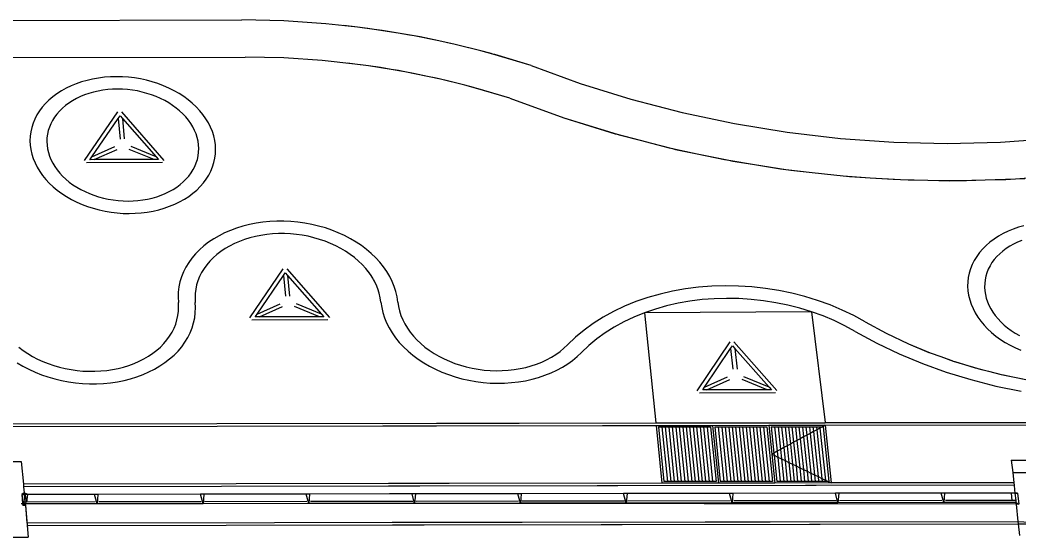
# Model space of a CAD drawing. Extents: x -83 to 83, y -28 to 43.
# Drawn here: x 33.88 to 49.06, y -14.62 to -6.77 of the extents above; entities that cross this region are included whole.
import ezdxf

# ---------------------------------------------------------------- set-up
doc = ezdxf.new("R2010")
doc.units = 0
doc.layers.get('0').update_dxf_attribs({"linetype": 'CONTINUOUS'})

msp = doc.modelspace()

# ---------------------------------------------------------------- linework, layer by layer
for p, q in [((32.934, -6.773), (37.249, -6.766)), ((37.888, -6.781), (37.249, -6.766)), ((38.528, -6.823), (37.888, -6.781)), ((39.006, -6.877), (38.528, -6.823)), ((39.006, -6.877), (38.8, -6.85)), ((39.165, -6.894), (39.006, -6.877)), ((39.263, -6.91), (39.006, -6.877)), ((39.263, -6.91), (39.165, -6.894)), ((39.382, -6.925), (39.263, -6.91)), ((39.624, -6.967), (39.263, -6.91)), ((39.624, -6.967), (39.382, -6.925)), ((39.798, -6.994), (39.624, -6.967)), ((39.871, -7.009), (39.624, -6.967)), ((39.871, -7.009), (39.798, -6.994)), ((39.959, -7.024), (39.871, -7.009)), ((40.244, -7.085), (39.871, -7.009)), ((40.244, -7.085), (39.959, -7.024)), ((40.424, -7.121), (40.244, -7.085)), ((40.473, -7.134), (40.244, -7.085)), ((40.473, -7.134), (40.424, -7.121)), ((40.531, -7.146), (40.473, -7.134)), ((40.882, -7.236), (40.473, -7.134)), ((40.882, -7.236), (40.531, -7.146)), ((41.042, -7.277), (40.882, -7.236)), ((41.065, -7.284), (40.882, -7.236)), ((41.065, -7.284), (41.042, -7.277)), ((41.648, -7.459), (41.065, -7.284)), ((41.094, -7.291), (41.065, -7.284)), ((33.005, -7.338), (37.303, -7.331)), ((37.887, -7.343), (37.303, -7.331)), ((38.471, -7.381), (37.887, -7.343)), ((38.968, -7.435), (38.471, -7.381)), ((38.968, -7.435), (38.856, -7.42)), ((39.054, -7.445), (38.968, -7.435)), ((39.178, -7.464), (38.968, -7.435)), ((41.648, -7.459), (41.094, -7.291)), ((39.178, -7.464), (39.054, -7.445)), ((39.36, -7.489), (39.178, -7.464)), ((39.518, -7.517), (39.178, -7.464)), ((39.518, -7.517), (39.36, -7.489)), ((39.632, -7.535), (39.518, -7.517)), ((39.729, -7.554), (39.518, -7.517)), ((39.729, -7.554), (39.632, -7.535)), ((39.86, -7.577), (39.729, -7.554)), ((40.071, -7.623), (39.729, -7.554)), ((40.071, -7.623), (39.86, -7.577)), ((41.648, -7.459), (42.394, -7.731)), ((34.733, -7.735), (34.655, -7.767)), ((34.814, -7.707), (34.733, -7.735)), ((34.898, -7.683), (34.814, -7.707)), ((34.984, -7.663), (34.898, -7.683)), ((35.072, -7.648), (34.984, -7.663)), ((35.162, -7.636), (35.072, -7.648)), ((35.253, -7.63), (35.162, -7.636)), ((35.345, -7.627), (35.253, -7.63)), ((35.437, -7.629), (35.345, -7.627)), ((35.529, -7.636), (35.437, -7.629)), ((35.621, -7.647), (35.529, -7.636)), ((35.712, -7.662), (35.621, -7.647)), ((35.802, -7.682), (35.712, -7.662)), ((35.89, -7.705), (35.802, -7.682)), ((35.976, -7.733), (35.89, -7.705)), ((36.061, -7.765), (35.976, -7.733)), ((40.205, -7.649), (40.071, -7.623)), ((40.27, -7.666), (40.071, -7.623)), ((40.27, -7.666), (40.205, -7.649)), ((40.355, -7.684), (40.27, -7.666)), ((40.638, -7.757), (40.27, -7.666)), ((40.638, -7.757), (40.355, -7.684)), ((42.394, -7.731), (43.16, -7.969)), ((34.442, -7.886), (34.379, -7.933)), ((34.509, -7.843), (34.442, -7.886)), ((34.58, -7.803), (34.509, -7.843)), ((34.655, -7.767), (34.58, -7.803)), ((34.928, -7.881), (34.862, -7.904)), ((34.997, -7.861), (34.928, -7.881)), ((35.067, -7.845), (34.997, -7.861)), ((35.139, -7.832), (35.067, -7.845)), ((35.213, -7.823), (35.139, -7.832)), ((35.287, -7.818), (35.213, -7.823)), ((35.362, -7.816), (35.287, -7.818)), ((35.438, -7.817), (35.362, -7.816)), ((35.513, -7.823), (35.438, -7.817)), ((35.588, -7.832), (35.513, -7.823)), ((35.663, -7.844), (35.588, -7.832)), ((35.736, -7.86), (35.663, -7.844)), ((35.809, -7.88), (35.736, -7.86)), ((35.879, -7.902), (35.809, -7.88)), ((36.142, -7.801), (36.061, -7.765)), ((36.221, -7.84), (36.142, -7.801)), ((36.296, -7.883), (36.221, -7.84)), ((36.367, -7.929), (36.296, -7.883)), ((40.77, -7.789), (40.638, -7.757)), ((40.802, -7.799), (40.638, -7.757)), ((40.802, -7.799), (40.77, -7.789)), ((41.324, -7.954), (40.802, -7.799)), ((40.843, -7.81), (40.802, -7.799)), ((41.324, -7.954), (40.843, -7.81)), ((34.267, -8.035), (34.218, -8.09)), ((34.32, -7.982), (34.267, -8.035)), ((34.379, -7.933), (34.32, -7.982)), ((34.623, -8.028), (34.572, -8.066)), ((34.678, -7.992), (34.623, -8.028)), ((34.736, -7.96), (34.678, -7.992)), ((34.798, -7.93), (34.736, -7.96)), ((34.862, -7.904), (34.798, -7.93)), ((35.948, -7.928), (35.879, -7.902)), ((36.015, -7.958), (35.948, -7.928)), ((36.079, -7.99), (36.015, -7.958)), ((36.141, -8.025), (36.079, -7.99)), ((36.199, -8.063), (36.141, -8.025)), ((36.435, -7.979), (36.367, -7.929)), ((36.498, -8.031), (36.435, -7.979)), ((36.557, -8.086), (36.498, -8.031)), ((41.324, -7.954), (42.143, -8.252)), ((43.16, -7.969), (43.941, -8.173)), ((34.175, -8.148), (34.137, -8.208)), ((34.218, -8.09), (34.175, -8.148)), ((34.441, -8.195), (34.405, -8.242)), ((34.48, -8.149), (34.441, -8.195)), ((34.524, -8.106), (34.48, -8.149)), ((34.572, -8.066), (34.524, -8.106)), ((34.86, -8.899), (35.367, -8.163)), ((35.423, -8.163), (36.067, -8.898)), ((36.255, -8.103), (36.199, -8.063)), ((36.306, -8.146), (36.255, -8.103)), ((36.355, -8.191), (36.306, -8.146)), ((36.399, -8.239), (36.355, -8.191)), ((36.611, -8.144), (36.557, -8.086)), ((36.66, -8.204), (36.611, -8.144)), ((43.941, -8.173), (44.735, -8.34)), ((34.079, -8.333), (34.058, -8.398)), ((34.105, -8.27), (34.079, -8.333)), ((34.137, -8.208), (34.105, -8.27)), ((34.348, -8.342), (34.326, -8.394)), ((34.374, -8.291), (34.348, -8.342)), ((34.405, -8.242), (34.374, -8.291)), ((34.97, -8.847), (35.372, -8.263)), ((35.372, -8.263), (35.4, -8.222)), ((35.372, -8.263), (35.401, -8.574)), ((35.4, -8.222), (35.436, -8.262)), ((35.436, -8.262), (35.465, -8.573)), ((35.436, -8.262), (35.947, -8.845)), ((36.439, -8.287), (36.399, -8.239)), ((36.475, -8.338), (36.439, -8.287)), ((36.506, -8.39), (36.475, -8.338)), ((36.704, -8.265), (36.66, -8.204)), ((36.743, -8.329), (36.704, -8.265)), ((36.776, -8.394), (36.743, -8.329)), ((42.143, -8.252), (42.952, -8.502)), ((42.143, -8.252), (42.922, -8.494)), ((44.735, -8.34), (45.538, -8.471)), ((34.043, -8.465), (34.034, -8.532)), ((34.058, -8.398), (34.043, -8.465)), ((34.297, -8.501), (34.29, -8.556)), ((34.309, -8.447), (34.297, -8.501)), ((34.326, -8.394), (34.309, -8.447)), ((36.533, -8.443), (36.506, -8.39)), ((36.556, -8.497), (36.533, -8.443)), ((36.573, -8.552), (36.556, -8.497)), ((36.803, -8.46), (36.776, -8.394)), ((36.824, -8.527), (36.803, -8.46)), ((42.922, -8.494), (42.952, -8.502)), ((42.952, -8.502), (42.983, -8.511)), ((42.952, -8.502), (43.303, -8.593)), ((45.538, -8.471), (46.347, -8.565)), ((34.034, -8.532), (34.031, -8.599)), ((34.031, -8.599), (34.035, -8.667)), ((34.29, -8.556), (34.288, -8.611)), ((34.288, -8.611), (34.291, -8.667)), ((36.586, -8.607), (36.573, -8.552)), ((36.593, -8.663), (36.586, -8.607)), ((36.84, -8.595), (36.824, -8.527)), ((36.849, -8.663), (36.84, -8.595)), ((42.983, -8.511), (43.303, -8.593)), ((43.303, -8.593), (43.794, -8.719)), ((43.303, -8.593), (43.747, -8.709)), ((46.347, -8.565), (47.16, -8.621)), ((47.16, -8.621), (47.971, -8.64)), ((47.971, -8.64), (48.779, -8.62)), ((48.779, -8.62), (49.579, -8.563)), ((34.035, -8.667), (34.044, -8.735)), ((34.044, -8.735), (34.059, -8.803)), ((34.059, -8.803), (34.08, -8.87)), ((34.291, -8.667), (34.298, -8.722)), ((34.298, -8.722), (34.311, -8.778)), ((34.311, -8.778), (34.328, -8.833)), ((34.97, -8.847), (35.321, -8.69)), ((35.006, -8.887), (35.357, -8.731)), ((35.919, -8.886), (35.539, -8.731)), ((35.947, -8.845), (35.568, -8.69)), ((36.587, -8.829), (36.594, -8.774)), ((36.596, -8.719), (36.593, -8.663)), ((36.594, -8.774), (36.596, -8.719)), ((36.842, -8.865), (36.85, -8.798)), ((36.853, -8.731), (36.849, -8.663)), ((36.85, -8.798), (36.853, -8.731)), ((43.747, -8.709), (43.794, -8.719)), ((43.794, -8.719), (44.171, -8.799)), ((43.794, -8.719), (43.841, -8.731)), ((43.841, -8.731), (44.171, -8.799)), ((44.171, -8.799), (44.65, -8.897)), ((44.171, -8.799), (44.586, -8.887)), ((34.08, -8.87), (34.108, -8.936)), ((34.108, -8.936), (34.14, -9.001)), ((34.328, -8.833), (34.35, -8.887)), ((34.35, -8.887), (34.377, -8.94)), ((34.377, -8.94), (34.408, -8.992)), ((36.043, -8.933), (34.891, -8.935)), ((34.942, -8.888), (34.97, -8.847)), ((35.006, -8.887), (34.942, -8.888)), ((35.919, -8.886), (35.006, -8.887)), ((35.983, -8.886), (35.919, -8.886)), ((35.947, -8.845), (35.983, -8.886)), ((36.537, -8.989), (36.558, -8.936)), ((36.558, -8.936), (36.575, -8.883)), ((36.575, -8.883), (36.587, -8.829)), ((36.806, -8.997), (36.827, -8.932)), ((36.827, -8.932), (36.842, -8.865)), ((44.586, -8.887), (44.65, -8.897)), ((44.65, -8.897), (45.042, -8.961)), ((44.65, -8.897), (44.713, -8.91)), ((44.713, -8.91), (45.042, -8.961)), ((34.14, -9.001), (34.179, -9.065)), ((34.179, -9.065), (34.222, -9.127)), ((34.408, -8.992), (34.444, -9.043)), ((34.444, -9.043), (34.484, -9.092)), ((34.484, -9.092), (34.528, -9.139)), ((36.444, -9.136), (36.479, -9.088)), ((36.479, -9.088), (36.51, -9.039)), ((36.51, -9.039), (36.537, -8.989)), ((36.748, -9.123), (36.78, -9.061)), ((36.78, -9.061), (36.806, -8.997)), ((45.042, -8.961), (45.515, -9.035)), ((45.042, -8.961), (45.435, -9.026)), ((45.435, -9.026), (45.515, -9.035)), ((45.515, -9.035), (45.918, -9.082)), ((45.515, -9.035), (45.595, -9.047)), ((45.595, -9.047), (45.918, -9.082)), ((45.918, -9.082), (46.388, -9.132)), ((45.918, -9.082), (46.29, -9.125)), ((34.222, -9.127), (34.271, -9.187)), ((34.271, -9.187), (34.325, -9.244)), ((34.325, -9.244), (34.384, -9.3)), ((34.528, -9.139), (34.577, -9.184)), ((34.577, -9.184), (34.628, -9.227)), ((34.628, -9.227), (34.684, -9.268)), ((36.313, -9.265), (36.361, -9.224)), ((36.361, -9.224), (36.404, -9.181)), ((36.404, -9.181), (36.444, -9.136)), ((36.619, -9.296), (36.667, -9.241)), ((36.667, -9.241), (36.71, -9.183)), ((36.71, -9.183), (36.748, -9.123)), ((46.29, -9.125), (46.388, -9.132)), ((46.388, -9.132), (46.797, -9.161)), ((46.388, -9.132), (46.484, -9.143)), ((46.484, -9.143), (46.797, -9.161)), ((46.797, -9.161), (47.262, -9.189)), ((46.797, -9.161), (47.149, -9.186)), ((47.149, -9.186), (47.262, -9.189)), ((47.262, -9.189), (47.674, -9.199)), ((47.262, -9.189), (47.375, -9.195)), ((47.375, -9.195), (47.674, -9.199)), ((47.674, -9.199), (48.136, -9.204)), ((47.674, -9.199), (48.006, -9.207)), ((48.006, -9.207), (48.136, -9.204)), ((48.136, -9.204), (48.549, -9.194)), ((48.136, -9.204), (48.264, -9.205)), ((48.264, -9.205), (48.549, -9.194)), ((48.549, -9.194), (49.005, -9.177)), ((48.549, -9.194), (48.86, -9.187)), ((48.86, -9.187), (49.005, -9.177)), ((49.005, -9.177), (49.416, -9.149)), ((49.005, -9.177), (49.148, -9.172)), ((34.384, -9.3), (34.447, -9.352)), ((34.447, -9.352), (34.515, -9.402)), ((34.515, -9.402), (34.587, -9.448)), ((34.684, -9.268), (34.742, -9.306)), ((34.742, -9.306), (34.804, -9.341)), ((34.804, -9.341), (34.868, -9.373)), ((34.868, -9.373), (34.935, -9.402)), ((34.935, -9.402), (35.004, -9.429)), ((36.023, -9.427), (36.087, -9.401)), ((36.087, -9.401), (36.148, -9.371)), ((36.148, -9.371), (36.207, -9.339)), ((36.207, -9.339), (36.262, -9.303)), ((36.262, -9.303), (36.313, -9.265)), ((36.444, -9.445), (36.507, -9.398)), ((36.507, -9.398), (36.565, -9.349)), ((36.565, -9.349), (36.619, -9.296)), ((34.587, -9.448), (34.662, -9.491)), ((34.662, -9.491), (34.741, -9.531)), ((34.741, -9.531), (34.822, -9.566)), ((35.004, -9.429), (35.075, -9.451)), ((35.075, -9.451), (35.147, -9.471)), ((35.147, -9.471), (35.221, -9.487)), ((35.221, -9.487), (35.295, -9.5)), ((35.295, -9.5), (35.371, -9.509)), ((35.371, -9.509), (35.446, -9.514)), ((35.446, -9.514), (35.522, -9.516)), ((35.522, -9.516), (35.597, -9.514)), ((35.597, -9.514), (35.671, -9.508)), ((35.671, -9.508), (35.745, -9.499)), ((35.745, -9.499), (35.817, -9.486)), ((35.817, -9.486), (35.888, -9.47)), ((35.888, -9.47), (35.957, -9.45)), ((35.957, -9.45), (36.023, -9.427)), ((36.152, -9.596), (36.231, -9.564)), ((36.231, -9.564), (36.306, -9.528)), ((36.306, -9.528), (36.377, -9.488)), ((36.377, -9.488), (36.444, -9.445)), ((34.822, -9.566), (34.906, -9.598)), ((34.906, -9.598), (34.993, -9.626)), ((34.993, -9.626), (35.082, -9.65)), ((35.082, -9.65), (35.172, -9.67)), ((35.172, -9.67), (35.263, -9.685)), ((35.263, -9.685), (35.355, -9.696)), ((35.355, -9.696), (35.447, -9.703)), ((35.447, -9.703), (35.539, -9.705)), ((35.539, -9.705), (35.631, -9.702)), ((35.631, -9.702), (35.723, -9.696)), ((35.723, -9.696), (35.812, -9.684)), ((35.812, -9.684), (35.901, -9.669)), ((35.901, -9.669), (35.987, -9.649)), ((35.987, -9.649), (36.071, -9.625)), ((36.071, -9.625), (36.152, -9.596)), ((37.468, -9.852), (37.366, -9.872)), ((37.571, -9.837), (37.468, -9.852)), ((37.676, -9.827), (37.571, -9.837)), ((37.782, -9.821), (37.676, -9.827)), ((37.889, -9.821), (37.782, -9.821)), ((37.996, -9.826), (37.889, -9.821)), ((38.103, -9.836), (37.996, -9.826)), ((38.209, -9.851), (38.103, -9.836)), ((38.314, -9.871), (38.209, -9.851)), ((36.989, -10), (36.904, -10.044)), ((37.078, -9.961), (36.989, -10)), ((37.171, -9.927), (37.078, -9.961)), ((37.267, -9.897), (37.171, -9.927)), ((37.366, -9.872), (37.267, -9.897)), ((37.719, -10.015), (37.63, -10.024)), ((37.808, -10.011), (37.719, -10.015)), ((37.899, -10.011), (37.808, -10.011)), ((37.989, -10.015), (37.899, -10.011)), ((38.08, -10.023), (37.989, -10.015)), ((38.418, -9.896), (38.314, -9.871)), ((38.52, -9.925), (38.418, -9.896)), ((38.619, -9.959), (38.52, -9.925)), ((38.716, -9.998), (38.619, -9.959)), ((38.81, -10.041), (38.716, -9.998)), ((48.819, -10.011), (48.748, -10.051)), ((48.894, -9.975), (48.819, -10.011)), ((48.971, -9.943), (48.894, -9.975)), ((49.052, -9.915), (48.971, -9.943)), ((49.136, -9.891), (49.052, -9.915)), ((36.746, -10.142), (36.675, -10.197)), ((36.823, -10.091), (36.746, -10.142)), ((36.904, -10.044), (36.823, -10.091)), ((37.137, -10.162), (37.065, -10.199)), ((37.213, -10.129), (37.137, -10.162)), ((37.292, -10.1), (37.213, -10.129)), ((37.373, -10.075), (37.292, -10.1)), ((37.457, -10.054), (37.373, -10.075)), ((37.542, -10.037), (37.457, -10.054)), ((37.63, -10.024), (37.542, -10.037)), ((38.17, -10.036), (38.08, -10.023)), ((38.259, -10.052), (38.17, -10.036)), ((38.346, -10.073), (38.259, -10.052)), ((38.433, -10.098), (38.346, -10.073)), ((38.517, -10.127), (38.433, -10.098)), ((38.599, -10.16), (38.517, -10.127)), ((38.678, -10.196), (38.599, -10.16)), ((38.9, -10.088), (38.81, -10.041)), ((38.986, -10.139), (38.9, -10.088)), ((39.068, -10.193), (38.986, -10.139)), ((48.619, -10.141), (48.561, -10.191)), ((48.682, -10.095), (48.619, -10.141)), ((48.748, -10.051), (48.682, -10.095)), ((48.978, -10.169), (48.92, -10.201)), ((49.039, -10.139), (48.978, -10.169)), ((49.103, -10.113), (49.039, -10.139)), ((36.548, -10.318), (36.493, -10.382)), ((36.608, -10.256), (36.548, -10.318)), ((36.675, -10.197), (36.608, -10.256)), ((36.932, -10.282), (36.871, -10.329)), ((36.997, -10.239), (36.932, -10.282)), ((37.065, -10.199), (36.997, -10.239)), ((38.754, -10.236), (38.678, -10.196)), ((38.827, -10.279), (38.754, -10.236)), ((38.897, -10.326), (38.827, -10.279)), ((39.146, -10.252), (39.068, -10.193)), ((39.218, -10.313), (39.146, -10.252)), ((39.286, -10.378), (39.218, -10.313)), ((48.461, -10.3), (48.418, -10.358)), ((48.509, -10.244), (48.461, -10.3)), ((48.561, -10.191), (48.509, -10.244)), ((48.768, -10.316), (48.724, -10.359)), ((48.815, -10.275), (48.768, -10.316)), ((48.866, -10.237), (48.815, -10.275)), ((48.92, -10.201), (48.866, -10.237)), ((36.444, -10.45), (36.401, -10.52)), ((36.493, -10.382), (36.444, -10.45)), ((36.764, -10.431), (36.717, -10.486)), ((36.815, -10.378), (36.764, -10.431)), ((36.871, -10.329), (36.815, -10.378)), ((38.962, -10.375), (38.897, -10.326)), ((39.024, -10.427), (38.962, -10.375)), ((39.081, -10.482), (39.024, -10.427)), ((39.348, -10.446), (39.286, -10.378)), ((39.404, -10.515), (39.348, -10.446)), ((48.381, -10.418), (48.35, -10.48)), ((48.418, -10.358), (48.381, -10.418)), ((48.65, -10.452), (48.62, -10.501)), ((48.685, -10.405), (48.65, -10.452)), ((48.724, -10.359), (48.685, -10.405)), ((36.365, -10.593), (36.335, -10.667)), ((36.401, -10.52), (36.365, -10.593)), ((36.64, -10.602), (36.609, -10.663)), ((36.676, -10.543), (36.64, -10.602)), ((36.717, -10.486), (36.676, -10.543)), ((37.371, -11.288), (37.877, -10.548)), ((37.883, -10.648), (37.911, -10.607)), ((37.911, -10.607), (37.947, -10.648)), ((37.933, -10.548), (38.581, -11.287)), ((39.133, -10.539), (39.081, -10.482)), ((39.173, -10.588), (39.133, -10.539)), ((39.173, -10.588), (39.163, -10.575)), ((39.181, -10.598), (39.173, -10.588)), ((39.19, -10.612), (39.173, -10.588)), ((39.19, -10.612), (39.181, -10.598)), ((39.204, -10.63), (39.19, -10.612)), ((39.215, -10.647), (39.19, -10.612)), ((39.454, -10.588), (39.404, -10.515)), ((39.498, -10.662), (39.454, -10.588)), ((48.304, -10.609), (48.29, -10.676)), ((48.324, -10.544), (48.304, -10.609)), ((48.35, -10.48), (48.324, -10.544)), ((48.573, -10.605), (48.557, -10.658)), ((48.594, -10.552), (48.573, -10.605)), ((48.62, -10.501), (48.594, -10.552)), ((36.311, -10.743), (36.295, -10.82)), ((36.335, -10.667), (36.311, -10.743)), ((36.584, -10.726), (36.564, -10.79)), ((36.609, -10.663), (36.584, -10.726)), ((37.482, -11.235), (37.883, -10.648)), ((37.883, -10.648), (37.913, -10.961)), ((37.947, -10.648), (37.977, -10.961)), ((37.947, -10.648), (38.461, -11.234)), ((39.215, -10.647), (39.204, -10.63)), ((39.223, -10.659), (39.215, -10.647)), ((39.231, -10.671), (39.215, -10.647)), ((39.231, -10.671), (39.223, -10.659)), ((39.241, -10.688), (39.231, -10.671)), ((39.252, -10.707), (39.231, -10.671)), ((39.252, -10.707), (39.241, -10.688)), ((39.261, -10.722), (39.252, -10.707)), ((39.266, -10.732), (39.252, -10.707)), ((39.266, -10.732), (39.261, -10.722)), ((39.293, -10.786), (39.266, -10.732)), ((39.274, -10.746), (39.266, -10.732)), ((39.293, -10.786), (39.274, -10.746)), ((39.536, -10.737), (39.498, -10.662)), ((39.567, -10.814), (39.536, -10.737)), ((48.282, -10.743), (48.28, -10.811)), ((48.29, -10.676), (48.282, -10.743)), ((48.539, -10.768), (48.538, -10.823)), ((48.546, -10.712), (48.539, -10.768)), ((48.557, -10.658), (48.546, -10.712)), ((36.285, -10.898), (36.282, -10.976)), ((36.295, -10.82), (36.285, -10.898)), ((36.542, -10.922), (36.54, -10.988)), ((36.55, -10.855), (36.542, -10.922)), ((36.564, -10.79), (36.55, -10.855)), ((39.319, -10.851), (39.293, -10.786)), ((39.34, -10.917), (39.319, -10.851)), ((39.355, -10.984), (39.34, -10.917)), ((39.592, -10.892), (39.567, -10.814)), ((39.61, -10.971), (39.592, -10.892)), ((43.606, -10.929), (43.42, -10.982)), ((43.797, -10.885), (43.606, -10.929)), ((43.992, -10.851), (43.797, -10.885)), ((44.19, -10.826), (43.992, -10.851)), ((44.392, -10.81), (44.19, -10.826)), ((44.595, -10.804), (44.392, -10.81)), ((44.799, -10.808), (44.595, -10.804)), ((45.003, -10.821), (44.799, -10.808)), ((45.207, -10.844), (45.003, -10.821)), ((45.41, -10.876), (45.207, -10.844)), ((45.61, -10.917), (45.41, -10.876)), ((45.807, -10.968), (45.61, -10.917)), ((48.28, -10.811), (48.285, -10.879)), ((48.285, -10.879), (48.295, -10.948)), ((48.538, -10.823), (48.541, -10.879)), ((48.541, -10.879), (48.55, -10.935)), ((36.282, -10.976), (36.287, -11.055)), ((36.29, -11.122), (36.287, -11.055)), ((36.54, -10.988), (36.543, -11.055)), ((36.547, -11.134), (36.543, -11.055)), ((37.482, -11.235), (37.833, -11.078)), ((38.461, -11.234), (38.08, -11.078)), ((39.365, -11.051), (39.355, -10.984)), ((39.365, -11.051), (39.376, -11.131)), ((39.621, -11.05), (39.61, -10.971)), ((39.621, -11.05), (39.631, -11.118)), ((43.24, -11.043), (43.067, -11.114)), ((43.42, -10.982), (43.24, -11.043)), ((43.882, -11.069), (43.706, -11.109)), ((44.061, -11.037), (43.882, -11.069)), ((44.244, -11.014), (44.061, -11.037)), ((44.429, -11), (44.244, -11.014)), ((44.616, -10.994), (44.429, -11)), ((44.804, -10.997), (44.616, -10.994)), ((44.992, -11.009), (44.804, -10.997)), ((45.179, -11.03), (44.992, -11.009)), ((45.366, -11.06), (45.179, -11.03)), ((45.55, -11.098), (45.366, -11.06)), ((46.001, -11.027), (45.807, -10.968)), ((46.189, -11.095), (46.001, -11.027)), ((48.295, -10.948), (48.311, -11.016)), ((48.311, -11.016), (48.334, -11.083)), ((48.55, -10.935), (48.563, -10.99)), ((48.563, -10.99), (48.581, -11.046)), ((48.581, -11.046), (48.604, -11.1)), ((36.279, -11.255), (36.288, -11.189)), ((36.288, -11.189), (36.29, -11.122)), ((36.535, -11.291), (36.544, -11.213)), ((36.544, -11.213), (36.547, -11.134)), ((37.518, -11.276), (37.869, -11.119)), ((38.433, -11.275), (38.052, -11.119)), ((38.461, -11.234), (38.497, -11.275)), ((39.376, -11.131), (39.394, -11.21)), ((39.394, -11.21), (39.419, -11.289)), ((39.631, -11.118), (39.646, -11.185)), ((39.646, -11.185), (39.668, -11.252)), ((42.9, -11.192), (42.742, -11.279)), ((43.067, -11.114), (42.9, -11.192)), ((43.369, -11.214), (43.21, -11.279)), ((43.535, -11.157), (43.369, -11.214)), ((45.909, -11.199), (43.369, -11.214)), ((43.369, -11.214), (43.542, -12.886)), ((43.706, -11.109), (43.535, -11.157)), ((45.731, -11.144), (45.55, -11.098)), ((45.909, -11.199), (45.731, -11.144)), ((46.083, -11.262), (45.909, -11.199)), ((45.909, -11.199), (46.113, -12.882)), ((46.373, -11.172), (46.189, -11.095)), ((46.55, -11.257), (46.373, -11.172)), ((48.334, -11.083), (48.362, -11.15)), ((48.362, -11.15), (48.395, -11.215)), ((48.395, -11.215), (48.435, -11.279)), ((48.604, -11.1), (48.632, -11.154)), ((48.632, -11.154), (48.664, -11.206)), ((48.664, -11.206), (48.701, -11.257)), ((36.22, -11.447), (36.246, -11.385)), ((36.246, -11.385), (36.265, -11.32)), ((36.265, -11.32), (36.279, -11.255)), ((36.495, -11.444), (36.518, -11.368)), ((36.518, -11.368), (36.535, -11.291)), ((38.557, -11.322), (37.402, -11.324)), ((37.453, -11.276), (37.482, -11.235)), ((37.518, -11.276), (37.453, -11.276)), ((38.433, -11.275), (37.518, -11.276)), ((38.497, -11.275), (38.433, -11.275)), ((39.419, -11.289), (39.451, -11.367)), ((39.451, -11.367), (39.49, -11.444)), ((39.668, -11.252), (39.695, -11.318)), ((39.695, -11.318), (39.727, -11.383)), ((39.727, -11.383), (39.766, -11.447)), ((42.592, -11.374), (42.451, -11.475)), ((42.742, -11.279), (42.592, -11.374)), ((43.057, -11.351), (42.911, -11.431)), ((43.21, -11.279), (43.057, -11.351)), ((46.252, -11.332), (46.083, -11.262)), ((46.415, -11.41), (46.252, -11.332)), ((46.721, -11.349), (46.55, -11.257)), ((46.721, -11.349), (47.043, -11.524)), ((48.435, -11.279), (48.479, -11.341)), ((48.479, -11.341), (48.529, -11.401)), ((48.701, -11.257), (48.742, -11.306)), ((48.742, -11.306), (48.787, -11.353)), ((48.787, -11.353), (48.836, -11.399)), ((36.153, -11.568), (36.19, -11.509)), ((36.19, -11.509), (36.22, -11.447)), ((36.429, -11.591), (36.465, -11.518)), ((36.465, -11.518), (36.495, -11.444)), ((39.49, -11.444), (39.535, -11.519)), ((39.535, -11.519), (39.587, -11.592)), ((39.766, -11.447), (39.809, -11.508)), ((39.809, -11.508), (39.858, -11.568)), ((42.451, -11.475), (42.32, -11.584)), ((42.773, -11.518), (42.644, -11.611)), ((42.911, -11.431), (42.773, -11.518)), ((46.572, -11.496), (46.415, -11.41)), ((46.572, -11.496), (46.9, -11.673)), ((47.043, -11.524), (47.379, -11.683)), ((48.529, -11.401), (48.584, -11.459)), ((48.584, -11.459), (48.644, -11.515)), ((48.644, -11.515), (48.708, -11.568)), ((48.836, -11.399), (48.888, -11.442)), ((48.888, -11.442), (48.944, -11.483)), ((48.944, -11.483), (49.003, -11.521)), ((49.003, -11.521), (49.066, -11.556)), ((36.014, -11.733), (36.065, -11.681)), ((36.065, -11.681), (36.112, -11.626)), ((36.112, -11.626), (36.153, -11.568)), ((36.337, -11.729), (36.386, -11.661)), ((36.386, -11.661), (36.429, -11.591)), ((39.587, -11.592), (39.644, -11.663)), ((39.644, -11.663), (39.708, -11.731)), ((39.858, -11.568), (39.912, -11.626)), ((39.912, -11.626), (39.97, -11.681)), ((39.97, -11.681), (40.033, -11.734)), ((42.32, -11.584), (42.199, -11.699)), ((42.644, -11.611), (42.523, -11.711)), ((44.171, -12.398), (44.673, -11.656)), ((44.729, -11.655), (45.383, -12.396)), ((46.9, -11.673), (47.241, -11.836)), ((47.379, -11.683), (47.709, -11.82)), ((47.379, -11.683), (47.693, -11.814)), ((48.708, -11.568), (48.777, -11.617)), ((48.777, -11.617), (48.849, -11.664)), ((48.849, -11.664), (48.926, -11.707)), ((33.864, -11.736), (33.929, -11.786)), ((33.929, -11.786), (33.999, -11.832)), ((33.999, -11.832), (34.072, -11.876)), ((35.832, -11.873), (35.897, -11.829)), ((35.897, -11.829), (35.958, -11.783)), ((35.958, -11.783), (36.014, -11.733)), ((36.221, -11.856), (36.282, -11.794)), ((36.282, -11.794), (36.337, -11.729)), ((39.708, -11.731), (39.777, -11.796)), ((39.777, -11.796), (39.851, -11.859)), ((40.033, -11.734), (40.1, -11.783)), ((40.1, -11.783), (40.171, -11.83)), ((40.171, -11.83), (40.246, -11.873)), ((42.022, -11.845), (42.086, -11.799)), ((42.086, -11.799), (42.145, -11.751)), ((42.145, -11.751), (42.199, -11.699)), ((42.347, -11.878), (42.412, -11.817)), ((42.523, -11.711), (42.412, -11.817)), ((44.281, -12.344), (44.679, -11.756)), ((44.679, -11.756), (44.707, -11.715)), ((44.679, -11.756), (44.712, -12.069)), ((44.707, -11.715), (44.744, -11.756)), ((44.744, -11.756), (44.776, -12.069)), ((44.744, -11.756), (45.262, -12.343)), ((47.241, -11.836), (47.593, -11.983)), ((47.693, -11.814), (47.709, -11.82)), ((47.709, -11.82), (47.727, -11.827)), ((47.709, -11.82), (47.872, -11.879)), ((47.727, -11.827), (47.872, -11.879)), ((48.926, -11.707), (49.005, -11.747)), ((49.005, -11.747), (49.087, -11.783)), ((33.839, -11.973), (33.925, -12.025)), ((34.072, -11.876), (34.148, -11.916)), ((34.148, -11.916), (34.227, -11.952)), ((34.227, -11.952), (34.309, -11.985)), ((34.309, -11.985), (34.393, -12.014)), ((35.536, -12.012), (35.615, -11.983)), ((35.615, -11.983), (35.691, -11.95)), ((35.691, -11.95), (35.763, -11.913)), ((35.763, -11.913), (35.832, -11.873)), ((36.006, -12.021), (36.083, -11.97)), ((36.083, -11.97), (36.154, -11.915)), ((36.154, -11.915), (36.221, -11.856)), ((39.851, -11.859), (39.93, -11.917)), ((39.93, -11.917), (40.014, -11.972)), ((40.014, -11.972), (40.103, -12.024)), ((40.246, -11.873), (40.324, -11.913)), ((40.324, -11.913), (40.405, -11.949)), ((40.405, -11.949), (40.488, -11.982)), ((40.488, -11.982), (40.574, -12.01)), ((41.648, -12.019), (41.729, -11.992)), ((41.729, -11.992), (41.808, -11.961)), ((41.808, -11.961), (41.883, -11.926)), ((41.883, -11.926), (41.955, -11.887)), ((41.955, -11.887), (42.022, -11.845)), ((42.123, -12.04), (42.203, -11.99)), ((42.203, -11.99), (42.278, -11.936)), ((42.278, -11.936), (42.347, -11.878)), ((47.593, -11.983), (47.956, -12.114)), ((47.872, -11.879), (48.061, -11.946)), ((47.872, -11.879), (48.039, -11.939)), ((48.039, -11.939), (48.061, -11.946)), ((48.061, -11.946), (48.231, -11.998)), ((48.061, -11.946), (48.085, -11.955)), ((48.085, -11.955), (48.231, -11.998)), ((33.925, -12.025), (34.015, -12.072)), ((34.015, -12.072), (34.109, -12.115)), ((34.109, -12.115), (34.206, -12.154)), ((34.393, -12.014), (34.479, -12.039)), ((34.479, -12.039), (34.567, -12.06)), ((34.567, -12.06), (34.656, -12.077)), ((34.656, -12.077), (34.746, -12.089)), ((34.746, -12.089), (34.837, -12.098)), ((34.837, -12.098), (34.928, -12.102)), ((34.928, -12.102), (35.018, -12.102)), ((35.018, -12.102), (35.108, -12.097)), ((35.108, -12.097), (35.197, -12.089)), ((35.197, -12.089), (35.285, -12.076)), ((35.285, -12.076), (35.371, -12.059)), ((35.371, -12.059), (35.455, -12.037)), ((35.455, -12.037), (35.536, -12.012)), ((35.75, -12.151), (35.839, -12.112)), ((35.839, -12.112), (35.925, -12.069)), ((35.925, -12.069), (36.006, -12.021)), ((40.103, -12.024), (40.195, -12.071)), ((40.195, -12.071), (40.291, -12.114)), ((40.291, -12.114), (40.39, -12.152)), ((40.574, -12.01), (40.662, -12.035)), ((40.662, -12.035), (40.752, -12.055)), ((40.752, -12.055), (40.842, -12.071)), ((40.842, -12.071), (40.934, -12.083)), ((40.934, -12.083), (41.026, -12.09)), ((41.026, -12.09), (41.118, -12.093)), ((41.118, -12.093), (41.209, -12.091)), ((41.209, -12.091), (41.3, -12.086)), ((41.3, -12.086), (41.39, -12.075)), ((41.39, -12.075), (41.478, -12.061)), ((41.478, -12.061), (41.564, -12.042)), ((41.564, -12.042), (41.648, -12.019)), ((41.856, -12.163), (41.949, -12.127)), ((41.949, -12.127), (42.038, -12.085)), ((42.038, -12.085), (42.123, -12.04)), ((47.956, -12.114), (48.328, -12.229)), ((48.231, -11.998), (48.422, -12.056)), ((48.231, -11.998), (48.393, -12.048)), ((48.393, -12.048), (48.422, -12.056)), ((48.422, -12.056), (48.597, -12.101)), ((48.422, -12.056), (48.452, -12.065)), ((48.452, -12.065), (48.597, -12.101)), ((48.597, -12.101), (48.789, -12.149)), ((48.597, -12.101), (48.754, -12.142)), ((48.754, -12.142), (48.789, -12.149)), ((34.206, -12.154), (34.305, -12.188)), ((34.305, -12.188), (34.407, -12.217)), ((34.407, -12.217), (34.511, -12.242)), ((34.511, -12.242), (34.616, -12.262)), ((34.616, -12.262), (34.723, -12.277)), ((34.723, -12.277), (34.83, -12.287)), ((34.83, -12.287), (34.937, -12.292)), ((34.937, -12.292), (35.044, -12.292)), ((35.044, -12.292), (35.15, -12.287)), ((35.15, -12.287), (35.256, -12.276)), ((35.256, -12.276), (35.359, -12.261)), ((35.359, -12.261), (35.461, -12.241)), ((35.461, -12.241), (35.56, -12.216)), ((35.56, -12.216), (35.656, -12.186)), ((35.656, -12.186), (35.75, -12.151)), ((40.39, -12.152), (40.491, -12.185)), ((40.491, -12.185), (40.595, -12.214)), ((40.595, -12.214), (40.701, -12.238)), ((40.701, -12.238), (40.808, -12.257)), ((40.808, -12.257), (40.916, -12.271)), ((40.916, -12.271), (41.025, -12.28)), ((41.025, -12.28), (41.133, -12.283)), ((41.133, -12.283), (41.241, -12.281)), ((41.241, -12.281), (41.349, -12.274)), ((41.349, -12.274), (41.455, -12.262)), ((41.455, -12.262), (41.559, -12.245)), ((41.559, -12.245), (41.661, -12.223)), ((41.661, -12.223), (41.76, -12.196)), ((41.76, -12.196), (41.856, -12.163)), ((44.281, -12.344), (44.632, -12.187)), ((44.318, -12.385), (44.668, -12.228)), ((45.234, -12.384), (44.852, -12.228)), ((45.262, -12.343), (44.88, -12.187)), ((48.328, -12.229), (48.707, -12.326)), ((48.789, -12.149), (48.969, -12.187)), ((48.789, -12.149), (48.826, -12.158)), ((48.826, -12.158), (48.969, -12.187)), ((48.969, -12.187), (49.162, -12.225)), ((48.969, -12.187), (49.12, -12.218)), ((45.359, -12.431), (44.203, -12.433)), ((44.254, -12.386), (44.281, -12.344)), ((44.318, -12.385), (44.254, -12.386)), ((45.234, -12.384), (44.318, -12.385)), ((45.298, -12.384), (45.234, -12.384)), ((45.262, -12.343), (45.298, -12.384)), ((48.707, -12.326), (49.093, -12.406)), ((22.611, -12.918), (43.542, -12.886)), ((39.388, -12.893), (43.542, -12.886)), ((39.392, -12.931), (60.576, -12.899)), ((43.542, -12.886), (46.113, -12.882)), ((43.542, -12.886), (46.113, -12.883)), ((43.542, -12.886), (43.542, -12.886)), ((46.113, -12.882), (60.571, -12.86)), ((46.113, -12.883), (54.659, -12.87)), ((46.113, -12.882), (46.113, -12.883)), ((22.614, -12.957), (43.546, -12.925)), ((43.546, -12.925), (44.403, -12.923)), ((43.546, -12.925), (43.635, -13.802)), ((43.581, -12.948), (43.633, -12.948)), ((43.581, -12.948), (43.665, -13.778)), ((43.633, -12.948), (43.718, -13.778)), ((43.633, -12.948), (43.686, -12.948)), ((43.686, -12.948), (43.771, -13.778)), ((43.686, -12.948), (43.739, -12.948)), ((43.739, -12.948), (43.823, -13.778)), ((43.739, -12.948), (43.792, -12.948)), ((43.792, -12.948), (43.876, -13.778)), ((43.792, -12.948), (43.845, -12.948)), ((43.845, -12.948), (43.929, -13.777)), ((43.845, -12.948), (43.898, -12.948)), ((43.898, -12.948), (43.982, -13.777)), ((43.898, -12.948), (43.95, -12.948)), ((43.95, -12.948), (44.035, -13.777)), ((43.95, -12.948), (44.003, -12.948)), ((44.003, -12.948), (44.088, -13.777)), ((44.003, -12.948), (44.056, -12.948)), ((44.056, -12.948), (44.141, -13.777)), ((44.056, -12.948), (44.109, -12.948)), ((44.109, -12.948), (44.162, -12.947)), ((44.109, -12.948), (44.194, -13.777)), ((44.162, -12.947), (44.247, -13.777)), ((44.162, -12.947), (44.215, -12.947)), ((44.215, -12.947), (44.299, -13.777)), ((44.215, -12.947), (44.268, -12.947)), ((44.268, -12.947), (44.352, -13.777)), ((44.268, -12.947), (44.32, -12.947)), ((44.32, -12.947), (44.405, -13.777)), ((44.32, -12.947), (44.373, -12.947)), ((44.373, -12.947), (44.458, -13.777)), ((44.403, -12.923), (45.26, -12.922)), ((44.403, -12.923), (44.493, -13.8)), ((44.438, -12.947), (44.49, -12.947)), ((44.438, -12.947), (44.522, -13.777)), ((44.49, -12.947), (44.575, -13.776)), ((44.49, -12.947), (44.543, -12.947)), ((44.543, -12.947), (44.628, -13.776)), ((44.543, -12.947), (44.596, -12.947)), ((44.596, -12.947), (44.681, -13.776)), ((44.596, -12.947), (44.649, -12.947)), ((44.649, -12.947), (44.734, -13.776)), ((44.649, -12.947), (44.702, -12.947)), ((44.702, -12.947), (44.787, -13.776)), ((44.702, -12.947), (44.754, -12.947)), ((44.754, -12.947), (44.807, -12.946)), ((44.754, -12.947), (44.84, -13.776)), ((44.807, -12.946), (44.893, -13.776)), ((44.807, -12.946), (44.86, -12.946)), ((44.86, -12.946), (44.946, -13.776)), ((44.86, -12.946), (44.913, -12.946)), ((44.913, -12.946), (44.998, -13.776)), ((44.913, -12.946), (44.966, -12.946)), ((44.966, -12.946), (45.051, -13.776)), ((44.966, -12.946), (45.019, -12.946)), ((45.019, -12.946), (45.104, -13.776)), ((45.019, -12.946), (45.072, -12.946)), ((45.072, -12.946), (45.157, -13.776)), ((45.072, -12.946), (45.124, -12.946)), ((45.124, -12.946), (45.21, -13.776)), ((45.124, -12.946), (45.177, -12.946)), ((45.177, -12.946), (45.263, -13.775)), ((45.177, -12.946), (45.23, -12.946)), ((45.23, -12.946), (45.316, -13.775)), ((45.26, -12.922), (46.117, -12.921)), ((45.26, -12.922), (45.305, -13.36)), ((45.294, -12.946), (45.335, -13.344)), ((45.294, -12.946), (45.347, -12.946)), ((45.347, -12.946), (45.386, -13.317)), ((45.347, -12.946), (45.4, -12.946)), ((45.4, -12.946), (45.453, -12.945)), ((45.4, -12.946), (45.436, -13.29)), ((45.453, -12.945), (45.486, -13.262)), ((45.453, -12.945), (45.506, -12.945)), ((45.506, -12.945), (45.536, -13.235)), ((45.506, -12.945), (45.559, -12.945)), ((45.559, -12.945), (45.586, -13.208)), ((45.559, -12.945), (45.611, -12.945)), ((45.611, -12.945), (45.636, -13.181)), ((45.611, -12.945), (45.664, -12.945)), ((45.664, -12.945), (45.686, -13.154)), ((45.664, -12.945), (45.717, -12.945)), ((45.717, -12.945), (45.736, -13.127)), ((45.717, -12.945), (45.77, -12.945)), ((45.77, -12.945), (45.786, -13.1)), ((45.77, -12.945), (45.823, -12.945)), ((45.823, -12.945), (45.836, -13.073)), ((45.823, -12.945), (45.876, -12.945)), ((45.886, -13.046), (45.836, -13.073)), ((45.876, -12.945), (45.886, -13.046)), ((45.876, -12.945), (45.929, -12.945)), ((45.936, -13.018), (45.886, -13.046)), ((45.886, -13.046), (45.951, -13.674)), ((45.929, -12.945), (45.936, -13.018)), ((45.929, -12.945), (45.981, -12.945)), ((45.986, -12.991), (45.936, -13.018)), ((45.936, -13.018), (46.007, -13.701)), ((45.981, -12.945), (45.986, -12.991)), ((45.981, -12.945), (46.034, -12.945)), ((46.036, -12.964), (45.986, -12.991)), ((45.986, -12.991), (46.063, -13.728)), ((46.034, -12.945), (46.036, -12.964)), ((46.034, -12.945), (46.073, -12.945)), ((46.073, -12.945), (46.036, -12.964)), ((46.036, -12.964), (46.118, -13.754)), ((46.117, -12.921), (46.073, -12.945)), ((46.073, -12.945), (46.087, -12.945)), ((46.087, -12.945), (46.173, -13.774)), ((46.117, -12.921), (54.664, -12.908)), ((46.117, -12.921), (46.208, -13.798)), ((45.636, -13.181), (45.586, -13.208)), ((45.686, -13.154), (45.636, -13.181)), ((45.636, -13.181), (45.673, -13.539)), ((45.736, -13.127), (45.686, -13.154)), ((45.686, -13.154), (45.729, -13.566)), ((45.786, -13.1), (45.736, -13.127)), ((45.736, -13.127), (45.784, -13.593)), ((45.836, -13.073), (45.786, -13.1)), ((45.786, -13.1), (45.84, -13.62)), ((45.836, -13.073), (45.896, -13.647)), ((45.335, -13.344), (45.305, -13.36)), ((45.386, -13.317), (45.335, -13.344)), ((45.335, -13.344), (45.339, -13.377)), ((45.436, -13.29), (45.386, -13.317)), ((45.386, -13.317), (45.395, -13.404)), ((45.486, -13.262), (45.436, -13.29)), ((45.436, -13.29), (45.45, -13.431)), ((45.536, -13.235), (45.486, -13.262)), ((45.486, -13.262), (45.506, -13.458)), ((45.586, -13.208), (45.536, -13.235)), ((45.536, -13.235), (45.562, -13.485)), ((45.586, -13.208), (45.617, -13.512)), ((33.257, -13.474), (33.9, -13.473)), ((33.9, -13.473), (33.932, -13.816)), ((45.305, -13.36), (45.339, -13.377)), ((45.305, -13.36), (45.35, -13.799)), ((45.339, -13.377), (45.38, -13.775)), ((45.339, -13.377), (45.395, -13.404)), ((45.395, -13.404), (45.433, -13.775)), ((45.395, -13.404), (45.45, -13.431)), ((45.45, -13.431), (45.486, -13.775)), ((45.45, -13.431), (45.506, -13.458)), ((45.506, -13.458), (45.539, -13.775)), ((45.506, -13.458), (45.562, -13.485)), ((45.562, -13.485), (45.592, -13.775)), ((45.562, -13.485), (45.617, -13.512)), ((48.944, -13.45), (49.33, -13.45)), ((48.944, -13.45), (48.965, -13.641)), ((45.617, -13.512), (45.644, -13.775)), ((45.617, -13.512), (45.673, -13.539)), ((45.673, -13.539), (45.697, -13.775)), ((45.673, -13.539), (45.729, -13.566)), ((45.729, -13.566), (45.75, -13.775)), ((45.729, -13.566), (45.784, -13.593)), ((45.784, -13.593), (45.803, -13.775)), ((45.784, -13.593), (45.84, -13.62)), ((45.84, -13.62), (45.856, -13.775)), ((45.84, -13.62), (45.896, -13.647)), ((45.896, -13.647), (45.909, -13.774)), ((45.896, -13.647), (45.951, -13.674)), ((48.965, -13.641), (49.351, -13.64)), ((48.965, -13.641), (48.981, -13.794)), ((33.918, -13.664), (33.932, -13.816)), ((43.635, -13.802), (33.932, -13.816)), ((43.635, -13.802), (39.478, -13.808)), ((44.493, -13.8), (43.635, -13.802)), ((44.493, -13.8), (43.635, -13.802)), ((43.635, -13.802), (43.635, -13.802)), ((43.718, -13.778), (43.665, -13.778)), ((43.771, -13.778), (43.718, -13.778)), ((43.823, -13.778), (43.771, -13.778)), ((43.876, -13.778), (43.823, -13.778)), ((43.929, -13.777), (43.876, -13.778)), ((43.982, -13.777), (43.929, -13.777)), ((44.035, -13.777), (43.982, -13.777)), ((44.088, -13.777), (44.035, -13.777)), ((44.141, -13.777), (44.088, -13.777)), ((44.194, -13.777), (44.141, -13.777)), ((44.247, -13.777), (44.194, -13.777)), ((44.299, -13.777), (44.247, -13.777)), ((44.352, -13.777), (44.299, -13.777)), ((44.405, -13.777), (44.352, -13.777)), ((44.458, -13.777), (44.405, -13.777)), ((45.35, -13.799), (44.493, -13.8)), ((45.35, -13.799), (44.493, -13.8)), ((44.493, -13.8), (44.493, -13.8)), ((44.575, -13.776), (44.522, -13.777)), ((44.628, -13.776), (44.575, -13.776)), ((44.681, -13.776), (44.628, -13.776)), ((44.734, -13.776), (44.681, -13.776)), ((44.787, -13.776), (44.734, -13.776)), ((44.84, -13.776), (44.787, -13.776)), ((44.893, -13.776), (44.84, -13.776)), ((44.946, -13.776), (44.893, -13.776)), ((44.998, -13.776), (44.946, -13.776)), ((45.051, -13.776), (44.998, -13.776)), ((45.104, -13.776), (45.051, -13.776)), ((45.157, -13.776), (45.104, -13.776)), ((45.21, -13.776), (45.157, -13.776)), ((45.263, -13.775), (45.21, -13.776)), ((45.316, -13.775), (45.263, -13.775)), ((46.208, -13.798), (45.35, -13.799)), ((46.208, -13.798), (45.35, -13.799)), ((45.35, -13.799), (45.35, -13.799)), ((45.433, -13.775), (45.38, -13.775)), ((45.486, -13.775), (45.433, -13.775)), ((45.539, -13.775), (45.486, -13.775)), ((45.592, -13.775), (45.539, -13.775)), ((45.644, -13.775), (45.592, -13.775)), ((45.697, -13.775), (45.644, -13.775)), ((45.75, -13.775), (45.697, -13.775)), ((45.803, -13.775), (45.75, -13.775)), ((45.856, -13.775), (45.803, -13.775)), ((45.909, -13.774), (45.856, -13.775)), ((45.962, -13.774), (45.909, -13.774)), ((45.951, -13.674), (45.962, -13.774)), ((45.951, -13.674), (46.007, -13.701)), ((46.015, -13.774), (45.962, -13.774)), ((46.007, -13.701), (46.015, -13.774)), ((46.007, -13.701), (46.063, -13.728)), ((46.068, -13.774), (46.015, -13.774)), ((46.063, -13.728), (46.068, -13.774)), ((46.063, -13.728), (46.118, -13.754)), ((46.12, -13.774), (46.068, -13.774)), ((46.118, -13.754), (46.12, -13.774)), ((46.118, -13.754), (46.159, -13.774)), ((46.159, -13.774), (46.12, -13.774)), ((46.173, -13.774), (46.159, -13.774)), ((46.159, -13.774), (46.208, -13.798)), ((48.981, -13.794), (46.208, -13.798)), ((46.208, -13.798), (46.208, -13.798)), ((48.981, -13.794), (48.985, -13.832)), ((33.944, -13.95), (33.906, -13.974)), ((33.932, -13.816), (33.935, -13.855)), ((48.985, -13.832), (33.935, -13.855)), ((33.935, -13.855), (33.944, -13.95)), ((33.998, -13.974), (33.944, -13.95)), ((33.944, -13.95), (33.951, -13.974)), ((33.946, -13.974), (33.944, -13.95)), ((39.837, -13.965), (38.281, -13.967)), ((48.985, -13.832), (39.481, -13.846)), ((48.998, -13.951), (39.493, -13.965)), ((39.877, -14.108), (39.837, -13.965)), ((39.888, -13.965), (39.837, -13.965)), ((39.888, -13.965), (39.877, -14.108)), ((41.445, -13.963), (39.888, -13.965)), ((41.485, -14.106), (41.445, -13.963)), ((41.497, -13.963), (41.445, -13.963)), ((41.497, -13.963), (41.485, -14.106)), ((43.053, -13.96), (41.497, -13.963)), ((43.093, -14.103), (43.053, -13.96)), ((43.105, -13.96), (43.053, -13.96)), ((43.105, -13.96), (43.093, -14.103)), ((44.661, -13.958), (43.105, -13.96)), ((44.702, -14.101), (44.661, -13.958)), ((44.713, -13.958), (44.661, -13.958)), ((44.713, -13.958), (44.702, -14.101)), ((46.27, -13.955), (44.713, -13.958)), ((46.31, -14.098), (46.27, -13.955)), ((46.321, -13.955), (46.27, -13.955)), ((46.321, -13.955), (46.31, -14.098)), ((47.878, -13.953), (46.321, -13.955)), ((47.919, -14.096), (47.878, -13.953)), ((47.93, -13.953), (47.878, -13.953)), ((47.93, -13.953), (47.919, -14.096)), ((48.946, -13.951), (47.93, -13.953)), ((48.998, -13.951), (48.946, -13.951)), ((48.959, -14.066), (48.946, -13.951)), ((48.985, -13.832), (48.993, -13.903)), ((48.993, -13.903), (48.998, -13.951)), ((49.038, -13.951), (48.998, -13.951)), ((48.998, -13.951), (49.038, -13.951)), ((48.998, -13.951), (49.01, -14.066)), ((48.998, -13.951), (48.998, -13.951)), ((49.038, -13.951), (49.056, -14.118)), ((33.919, -14.117), (33.895, -14.117)), ((33.906, -13.974), (33.919, -14.117)), ((33.906, -13.974), (33.934, -14.117)), ((33.946, -13.974), (33.906, -13.974)), ((33.919, -14.117), (33.921, -14.141)), ((33.934, -14.117), (33.919, -14.117)), ((33.934, -14.117), (33.961, -14.141)), ((33.959, -14.117), (33.934, -14.117)), ((33.957, -14.088), (33.944, -14.088)), ((33.957, -14.088), (33.946, -13.974)), ((33.951, -13.974), (33.946, -13.974)), ((33.951, -13.974), (33.982, -14.088)), ((33.998, -13.974), (33.951, -13.974)), ((33.959, -14.117), (33.957, -14.088)), ((33.982, -14.088), (33.957, -14.088)), ((35.053, -14.115), (33.959, -14.117)), ((33.959, -14.117), (33.961, -14.141)), ((33.982, -14.088), (33.998, -13.974)), ((35.024, -14.087), (33.982, -14.088)), ((35.014, -13.972), (33.998, -13.974)), ((35.053, -14.115), (35.014, -13.972)), ((35.065, -13.972), (35.014, -13.972)), ((35.065, -13.972), (35.053, -14.115)), ((36.661, -14.113), (35.053, -14.115)), ((36.621, -13.97), (35.065, -13.972)), ((36.632, -14.084), (35.076, -14.087)), ((36.661, -14.113), (36.621, -13.97)), ((36.673, -13.97), (36.621, -13.97)), ((36.673, -13.97), (36.661, -14.113)), ((38.269, -14.111), (36.661, -14.113)), ((38.229, -13.967), (36.673, -13.97)), ((38.24, -14.082), (36.684, -14.084)), ((38.269, -14.111), (38.229, -13.967)), ((38.281, -13.967), (38.229, -13.967)), ((38.281, -13.967), (38.269, -14.111)), ((39.537, -14.109), (38.269, -14.111)), ((39.848, -14.08), (38.292, -14.082)), ((39.848, -14.08), (39.504, -14.08)), ((39.877, -14.108), (39.507, -14.109)), ((39.537, -14.109), (39.507, -14.109)), ((39.877, -14.108), (39.537, -14.109)), ((49.016, -14.118), (39.537, -14.109)), ((41.485, -14.106), (39.877, -14.108)), ((41.485, -14.106), (39.877, -14.108)), ((39.877, -14.108), (39.877, -14.108)), ((41.456, -14.077), (39.9, -14.079)), ((43.093, -14.103), (41.485, -14.106)), ((43.093, -14.103), (41.485, -14.106)), ((41.485, -14.106), (41.485, -14.106)), ((43.065, -14.075), (41.508, -14.077)), ((44.702, -14.101), (43.093, -14.103)), ((44.702, -14.101), (43.093, -14.103)), ((43.093, -14.103), (43.093, -14.103)), ((44.673, -14.072), (43.116, -14.075)), ((46.31, -14.098), (44.702, -14.101)), ((44.702, -14.101), (44.702, -14.101)), ((46.282, -14.07), (44.725, -14.072)), ((47.919, -14.096), (46.31, -14.098)), ((47.89, -14.067), (46.333, -14.07)), ((49.013, -14.094), (47.919, -14.096)), ((48.959, -14.066), (47.942, -14.067)), ((49.01, -14.066), (48.959, -14.066)), ((49.01, -14.066), (49.013, -14.094)), ((49.013, -14.094), (49.056, -14.118)), ((49.013, -14.094), (49.016, -14.118)), ((49.056, -14.118), (49.016, -14.118)), ((49.016, -14.118), (49.044, -14.381)), ((33.961, -14.141), (33.921, -14.141)), ((33.961, -14.141), (33.986, -14.404)), ((33.961, -14.141), (34.005, -14.619)), ((33.986, -14.404), (49.044, -14.381)), ((34.003, -14.442), (49.048, -14.419)), ((39.535, -14.395), (49.044, -14.381)), ((39.538, -14.433), (49.048, -14.419)), ((49.044, -14.381), (49.433, -14.404)), ((49.044, -14.381), (49.048, -14.419)), ((49.048, -14.419), (50.078, -14.418)), ((49.048, -14.419), (49.067, -14.596)), ((33.619, -14.619), (34.005, -14.619))]:
    msp.add_line(p, q)

doc.saveas('drawing.dxf')
